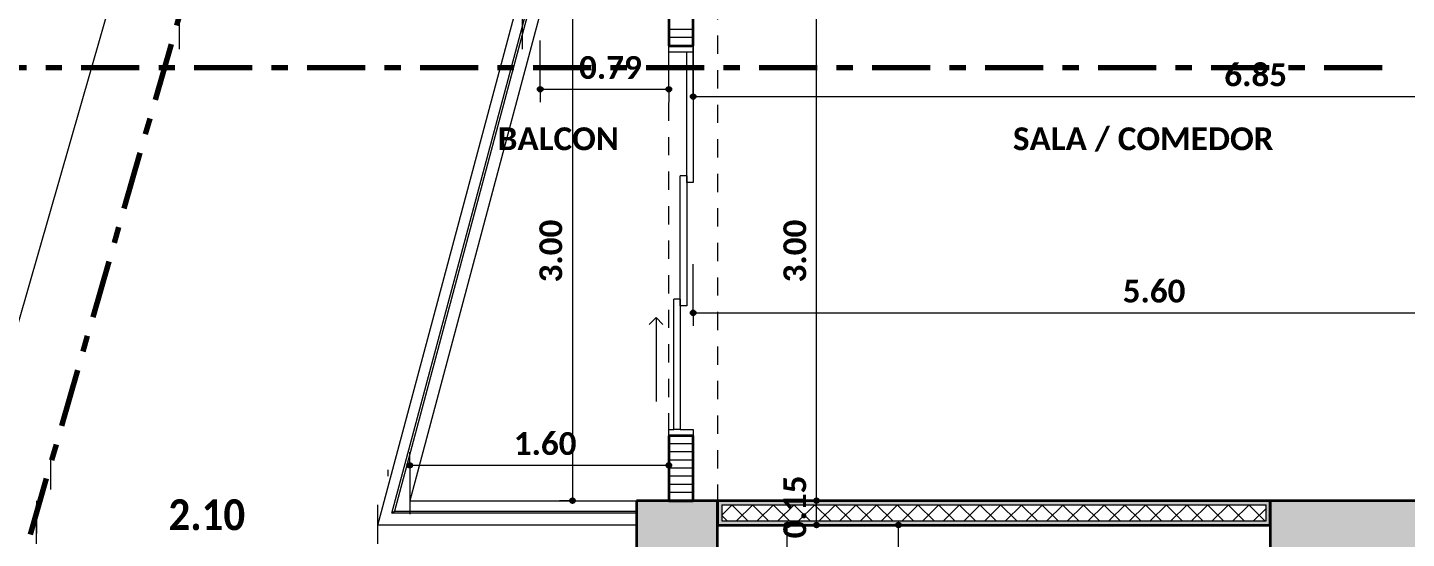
# Model space of a CAD drawing. Header units: metres. Extents: x -144 to 1000, y -717 to 29.
# Drawn here: x 686.14 to 694.62, y -557.51 to -554.36 of the extents above; entities that cross this region are included whole.
import ezdxf

# ---------------------------------------------------------------- set-up
doc = ezdxf.new("R2010")
doc.units = ezdxf.units.M
doc.linetypes.add('basculante modificado', pattern=[0.18, 0.1125, -0.0675])
doc.linetypes.add('Dash Dot 3_16_', pattern=[0.595313, 0.357187, -0.119063, 0, -0.119063])
doc.layers.get('0').update_dxf_attribs({"color": 1})
for name, color, linetype, lineweight in [('A-ANNO-DIMS', 1, 'Continuous', 9), ('A-DETL', 1, 'Continuous', 9), ('A-DOOR', 1, 'Continuous', 9), ('A-DOOR-FRAM', 1, 'Continuous', 9), ('A-FLOR-HRAL', 1, 'Continuous', 9), ('A-WALL', 4, 'Continuous', 9), ('G-ANNO-SYMB', 1, 'Continuous', 9), ('G-ANNO-TEXT', 2, 'Continuous', 9), ('S-COLS', 7, 'Continuous', 9)]:
    doc.layers.add(name, color=color, linetype=linetype, lineweight=lineweight)
doc.layers.add('A-WALL-PATT', color=7, linetype='Continuous', lineweight=35, true_color=0x9c9c9c)
doc.styles.add('Calibri_B', font='calibrib.ttf', dxfattribs={"height": 0.165})
doc.styles.add('Calibri_B_4', font='calibrib.ttf', dxfattribs={"height": 0.1125})
doc.styles.add('Calibri_B_6', font='calibrib.ttf', dxfattribs={"width": 0.9})

# ---------------------------------------------------------------- blocks, each defined once
blk = doc.blocks.new('S')
at = {"layer": 'A-ANNO-DIMS', "lineweight": 25}
h = blk.add_hatch(color=256, dxfattribs=at)
edge = h.paths.add_edge_path()
edge.add_arc((678.5576, -493.9663), 0.015, 0, 360)
h = blk.add_hatch(color=256, dxfattribs=at)
edge = h.paths.add_edge_path()
edge.add_arc((679.3492, -493.9663), 0.015, 0, 360)
h = blk.add_hatch(color=256, dxfattribs=at)
edge = h.paths.add_edge_path()
edge.add_arc((679.4992, -494.0113), 0.015, 0, 360)
h = blk.add_hatch(color=256, dxfattribs=at)
edge = h.paths.add_edge_path()
edge.add_arc((679.4992, -495.3421), 0.015, 0, 360)
h = blk.add_hatch(color=256, dxfattribs=at)
edge = h.paths.add_edge_path()
edge.add_arc((677.7541, -496.28), 0.015, 0, 360)
h = blk.add_hatch(color=256, dxfattribs=at)
edge = h.paths.add_edge_path()
edge.add_arc((679.3492, -496.28), 0.015, 0, 360)
h = blk.add_hatch(color=256, dxfattribs=at)
edge = h.paths.add_edge_path()
edge.add_arc((678.7564, -496.4975), 0.015, 0, 360)
h = blk.add_hatch(color=256, dxfattribs=at)
edge = h.paths.add_edge_path()
edge.add_arc((680.2581, -496.4975), 0.015, 0, 360)
h = blk.add_hatch(color=256, dxfattribs=at)
edge = h.paths.add_edge_path()
edge.add_arc((680.2581, -496.4975), 0.015, 0, 360)
h = blk.add_hatch(color=256, dxfattribs=at)
edge = h.paths.add_edge_path()
edge.add_arc((680.0781, -496.6475), 0.015, 0, 360)
h = blk.add_hatch(color=256, dxfattribs=at)
edge = h.paths.add_edge_path()
edge.add_arc((680.2581, -496.6475), 0.015, 0, 360)
h = blk.add_hatch(color=256, dxfattribs=at)
edge = h.paths.add_edge_path()
edge.add_arc((680.7621, -496.6475), 0.015, 0, 360)
at = {"layer": 'A-WALL-PATT', "lineweight": 5, "true_color": 0x747474}
blk.add_hatch(color=8, dxfattribs=at).paths.add_polyline_path([(682.4934, -496.5225), (683.0492, -496.5225), (683.0486, -496.4975), (679.6495, -496.4986), (679.6495, -496.5225), (680.4553, -496.5225)])
at = {"layer": 'A-WALL-PATT', "true_color": 0x747474}
blk.add_hatch(color=8, dxfattribs=at).paths.add_polyline_path([(682.4934, -496.6475), (683.0492, -496.6473), (683.0492, -496.5225), (683.0244, -496.5225), (683.0244, -496.6225), (679.6745, -496.6225), (679.6745, -496.5225), (679.6495, -496.5227), (679.6495, -496.6475), (680.4553, -496.6475)])
at = {"layer": 'S-COLS', "true_color": 0x5b5b5b}
h = blk.add_hatch(color=251, dxfattribs=at)
h.paths.add_polyline_path([(697.4492, -507.3486), (697.4492, -506.4486), (696.9492, -506.4486), (696.9492, -507.3486), (697.3584, -507.3486)])
h.paths.add_polyline_path([(679.2055, -507.3486), (679.6494, -507.3486), (679.6494, -506.4486), (679.1494, -506.4486), (679.1494, -507.3486)])
h.paths.add_polyline_path([(687.3494, -507.3485), (687.3494, -506.4485), (686.8494, -506.4485), (686.8494, -507.3485)])
h.paths.add_polyline_path([(693.5604, -499.6485), (693.6495, -499.6485), (693.6495, -496.4985), (693.1495, -496.4985), (693.1495, -499.6485)])
h.paths.add_polyline_path([(683.4709, -499.6485), (685.0494, -499.6485), (685.049, -499.1486), (683.3492, -499.1486), (683.3492, -496.9986), (685.0495, -496.9986), (685.049, -496.4986), (683.0492, -496.4986), (683.0492, -499.6485), (683.1162, -499.6485)])
h.paths.add_polyline_path([(697.4495, -499.6485), (697.4495, -498.9486), (697.0495, -498.9486), (697.0495, -499.6485)])
h.paths.add_polyline_path([(679.4363, -499.6485), (679.6494, -499.6485), (679.6494, -498.9486), (679.1494, -498.9486), (679.1494, -499.6485), (679.4221, -499.6485)])
h.paths.add_polyline_path([(687.3494, -499.6485), (687.3494, -498.7485), (686.8494, -498.7485), (686.8494, -499.6485)])
h.paths.add_polyline_path([(687.3495, -497.3986), (687.3495, -496.4986), (686.8495, -496.4986), (686.8495, -497.3986)])
h.paths.add_polyline_path([(679.6492, -497.1986), (679.6492, -496.4975), (679.1492, -496.4986), (679.1492, -497.1986), (679.4242, -497.1986)])
h.paths.add_polyline_path([(697.2251, -497.1986), (697.4495, -497.1986), (697.4495, -496.4975), (697.0495, -496.4975), (697.0495, -497.1986)])
h.paths.add_polyline_path([(686.9244, -488.4986), (687.3494, -488.4986), (687.3494, -487.5986), (686.8494, -487.5986), (686.8494, -488.4986)])
h.paths.add_polyline_path([(697.2091, -488.4986), (697.4494, -488.4986), (697.4494, -487.5986), (696.9494, -487.5986), (696.9494, -488.4986)])
h.paths.add_polyline_path([(680.0745, -487.8986), (680.2494, -487.8986), (680.2494, -487.3986), (679.3494, -487.3986), (679.3494, -487.8986), (679.8744, -487.8986)])
at = {"layer": 'A-ANNO-DIMS', "color": 5, "true_color": 0x0000ff}
for p, q in [((670.9729, -510.6195), (677.9537, -486.3277)), ((676.3355, -493.4795), (676.3355, -493.7195)), ((678.4464, -493.4795), (678.4464, -493.7195)), ((675.4584, -496.7622), (675.4584, -496.5222)), ((677.5586, -496.7622), (677.5586, -496.5222))]:
    blk.add_line(p, q, dxfattribs=at)
at = {"layer": 'A-ANNO-DIMS'}
for p, q in [((678.7564, -493.4986), (678.7564, -496.4975)), ((680.2581, -496.4975), (680.2581, -493.4986)), ((678.5576, -493.9663), (678.5576, -493.6663)), ((679.3492, -493.9663), (679.3492, -493.6663)), ((679.4992, -494.0113), (679.4992, -493.7113)), ((678.5576, -493.9663), (679.3492, -493.9663)), ((678.5576, -493.9663), (678.5576, -494.0463)), ((679.3492, -493.9663), (679.3492, -494.0463)), ((679.4992, -494.0113), (686.3494, -494.0113)), ((679.4992, -494.0113), (679.4992, -494.0913)), ((679.4992, -495.3421), (679.4992, -495.0421)), ((679.4992, -495.3421), (685.099, -495.3421)), ((679.4992, -495.3421), (679.4992, -495.4221)), ((679.3492, -496.28), (679.3492, -495.98)), ((677.7541, -496.28), (677.7541, -496.2)), ((677.7541, -496.28), (679.3492, -496.28)), ((677.7541, -496.28), (677.7541, -496.58)), ((679.3492, -496.28), (679.3492, -496.36)), ((678.7564, -496.4975), (678.6764, -496.4975)), ((678.7564, -496.4975), (679.0564, -496.4975)), ((680.2581, -496.4975), (679.9581, -496.4975)), ((680.2581, -496.4975), (679.9581, -496.4975)), ((680.2581, -496.6475), (680.2581, -496.4975)), ((680.2581, -496.4975), (680.3381, -496.4975)), ((680.2581, -496.4975), (680.3381, -496.4975)), ((680.0781, -496.6475), (679.7781, -496.6475)), ((680.2581, -496.6475), (679.9581, -496.6475)), ((680.0781, -499.4985), (680.0781, -496.6475)), ((680.0781, -496.6475), (680.1581, -496.6475)), ((680.2581, -496.6475), (680.3381, -496.6475)), ((680.7621, -496.6475), (680.4621, -496.6475)), ((680.7621, -500.1485), (680.7621, -496.6475)), ((680.7621, -496.6475), (680.8421, -496.6475))]:
    blk.add_line(p, q, dxfattribs=at)
at = {"layer": 'A-ANNO-DIMS', "lineweight": 25}
for centre in [(678.5576, -493.9663), (679.3492, -493.9663), (679.4992, -494.0113), (679.4992, -495.3421), (677.7541, -496.28), (679.3492, -496.28), (678.7564, -496.4975), (680.2581, -496.4975), (680.2581, -496.4975), (680.0781, -496.6475), (680.2581, -496.6475), (680.7621, -496.6475)]:
    blk.add_circle(centre, 0.015, dxfattribs=at)
at = {"layer": 'A-DETL', "color": 7, "linetype": 'Dash Dot 3_16_', "lineweight": 70}
blk.add_line((671.3882, -510.7389), (678.3691, -486.447), dxfattribs=at)
at = {"layer": 'A-DETL', "color": 7, "linetype": 'basculante modificado'}
for p, q in [((679.3494, -496.4975), (679.3494, -487.8986)), ((679.6494, -487.8986), (679.6494, -496.4986)), ((679.6494, -496.4986), (683.0494, -496.4986))]:
    blk.add_line(p, q, dxfattribs=at)
at = {"layer": 'A-DETL', "color": 253, "true_color": 0xb6b6b6}
for p, q in [((675.5434, -496.2286), (675.5434, -496.4286)), ((677.621, -496.3475), (677.621, -496.3075)), ((675.4584, -496.4986), (675.4584, -496.6986))]:
    blk.add_line(p, q, dxfattribs=at)
at = {"layer": 'A-DOOR'}
for q in [(679.2281, -495.4132), (679.313, -495.4132), (679.2706, -495.8875)]:
    blk.add_line((679.2706, -495.3708), q, dxfattribs=at)
at = {"layer": 'A-DOOR-FRAM'}
for p, q in [((679.3492, -493.7386), (679.3492, -493.6986)), ((679.4992, -493.6986), (679.4992, -493.7386)), ((679.4592, -493.7386), (679.3492, -493.7386)), ((679.3492, -496.0586), (679.3792, -496.0586)), ((679.3492, -496.0986), (679.3492, -496.0586)), ((679.4192, -496.0586), (679.4992, -496.0586)), ((679.4992, -496.0586), (679.4992, -496.0986))]:
    blk.add_line(p, q, dxfattribs=at)
at = {"layer": 'A-DOOR-FRAM', "lineweight": 5}
for p, q in [((679.4592, -494.5394), (679.4592, -493.7386)), ((679.4992, -493.7386), (679.4592, -493.7386)), ((679.4992, -493.7386), (679.4992, -494.5394)), ((679.4192, -495.2994), (679.4192, -494.4986)), ((679.4592, -494.4986), (679.4192, -494.4986)), ((679.4592, -494.4986), (679.4592, -495.2994)), ((679.4992, -494.5394), (679.4592, -494.5394)), ((679.3792, -496.0586), (679.3792, -495.2577)), ((679.4192, -495.2577), (679.3792, -495.2577)), ((679.4192, -495.2577), (679.4192, -496.0586)), ((679.4592, -495.2994), (679.4192, -495.2994)), ((679.4192, -496.0586), (679.3792, -496.0586))]:
    blk.add_line(p, q, dxfattribs=at)
at = {"layer": 'A-FLOR-HRAL'}
for p, q in [((677.6449, -496.5735), (678.4986, -493.3876)), ((678.5078, -493.3996), (677.6605, -496.5615)), ((677.6449, -496.5735), (677.6605, -496.5615)), ((679.1492, -496.5735), (677.6449, -496.5735)), ((677.6605, -496.5615), (679.1492, -496.5615))]:
    blk.add_line(p, q, dxfattribs=at)
at = {"layer": 'A-WALL'}
for p, q in [((677.5586, -496.6475), (678.4425, -493.3486)), ((678.5576, -493.4986), (677.7541, -496.4975)), ((677.7541, -496.4975), (679.1492, -496.4975)), ((679.6745, -496.5225), (683.0244, -496.5225)), ((679.6745, -496.5225), (679.6745, -496.6225)), ((683.0244, -496.6225), (683.0244, -496.5225)), ((679.1492, -496.6475), (677.5586, -496.6475)), ((679.6745, -496.6225), (683.0244, -496.6225))]:
    blk.add_line(p, q, dxfattribs=at)
at = {"layer": 'A-WALL', "lineweight": 35}
for p, q in [((679.3492, -493.4986), (679.3492, -493.6986)), ((679.4992, -493.6986), (679.4992, -493.4986)), ((679.3492, -493.6986), (679.4992, -493.6986)), ((679.3492, -496.0986), (679.3492, -496.4975)), ((679.4992, -496.0986), (679.3492, -496.0986)), ((679.4992, -496.4975), (679.4992, -496.0986)), ((679.3492, -496.4975), (679.4992, -496.4975)), ((683.0494, -496.4975), (679.6495, -496.4975)), ((679.6495, -496.4975), (679.6495, -496.6475)), ((683.0494, -496.6475), (683.0494, -496.4975)), ((679.6495, -496.6475), (683.0494, -496.6475))]:
    blk.add_line(p, q, dxfattribs=at)
at = {"layer": 'A-WALL-PATT', "color": 8, "lineweight": 5, "true_color": 0x727272}
for p, q in [((679.4992, -493.5976), (679.3492, -493.5976)), ((679.4992, -493.6476), (679.3492, -493.6476)), ((679.4992, -493.6976), (679.3492, -493.6976)), ((679.4992, -496.1476), (679.3492, -496.1476)), ((679.4992, -496.1976), (679.3492, -496.1976)), ((679.4992, -496.2476), (679.3492, -496.2476)), ((679.4992, -496.2976), (679.3492, -496.2976)), ((679.4992, -496.3476), (679.3492, -496.3476)), ((679.4992, -496.3976), (679.3492, -496.3976)), ((679.4992, -496.4476), (679.3492, -496.4476))]:
    blk.add_line(p, q, dxfattribs=at)
at = {"layer": 'A-WALL-PATT', "color": 1, "lineweight": 5, "true_color": 0xff0000}
for p, q in [((679.6745, -496.5867), (679.7387, -496.5225)), ((679.7088, -496.6225), (679.6745, -496.5881)), ((679.8361, -496.6225), (679.7361, -496.5225)), ((679.766, -496.6225), (679.866, -496.5225)), ((679.9634, -496.6225), (679.8634, -496.5225)), ((679.8932, -496.6225), (679.9932, -496.5225)), ((680.0907, -496.6225), (679.9907, -496.5225)), ((680.0205, -496.6225), (680.1205, -496.5225)), ((680.218, -496.6225), (680.118, -496.5225)), ((680.1478, -496.6225), (680.2478, -496.5225)), ((680.3452, -496.6225), (680.2452, -496.5225)), ((680.2751, -496.6225), (680.3751, -496.5225)), ((680.4725, -496.6225), (680.3725, -496.5225)), ((680.4024, -496.6225), (680.5024, -496.5225)), ((680.5998, -496.6225), (680.4998, -496.5225)), ((680.5296, -496.6225), (680.6296, -496.5225)), ((680.7271, -496.6225), (680.6271, -496.5225)), ((680.6569, -496.6225), (680.7569, -496.5225)), ((680.8544, -496.6225), (680.7544, -496.5225)), ((680.7842, -496.6225), (680.8842, -496.5225)), ((680.9816, -496.6225), (680.8816, -496.5225)), ((680.9115, -496.6225), (681.0115, -496.5225)), ((681.1089, -496.6225), (681.0089, -496.5225)), ((681.0388, -496.6225), (681.1388, -496.5225)), ((681.2362, -496.6225), (681.1362, -496.5225)), ((681.166, -496.6225), (681.266, -496.5225)), ((681.3635, -496.6225), (681.2635, -496.5225)), ((681.2933, -496.6225), (681.3933, -496.5225)), ((681.4908, -496.6225), (681.3908, -496.5225)), ((681.4206, -496.6225), (681.5206, -496.5225)), ((681.618, -496.6225), (681.518, -496.5225)), ((681.5479, -496.6225), (681.6479, -496.5225)), ((681.7453, -496.6225), (681.6453, -496.5225)), ((681.6751, -496.6225), (681.7751, -496.5225)), ((681.8726, -496.6225), (681.7726, -496.5225)), ((681.8024, -496.6225), (681.9024, -496.5225)), ((681.9999, -496.6225), (681.8999, -496.5225)), ((681.9297, -496.6225), (682.0297, -496.5225)), ((682.1271, -496.6225), (682.0271, -496.5225)), ((682.057, -496.6225), (682.157, -496.5225)), ((682.2544, -496.6225), (682.1544, -496.5225)), ((682.1843, -496.6225), (682.2843, -496.5225)), ((682.3817, -496.6225), (682.2817, -496.5225)), ((682.3115, -496.6225), (682.4115, -496.5225)), ((682.509, -496.6225), (682.409, -496.5225)), ((682.4388, -496.6225), (682.5388, -496.5225)), ((682.6363, -496.6225), (682.5363, -496.5225)), ((682.5661, -496.6225), (682.6661, -496.5225)), ((682.7635, -496.6225), (682.6635, -496.5225)), ((682.6934, -496.6225), (682.7934, -496.5225)), ((682.8908, -496.6225), (682.7908, -496.5225)), ((682.8207, -496.6225), (682.9207, -496.5225)), ((683.0181, -496.6225), (682.9181, -496.5225)), ((682.9479, -496.6225), (683.0244, -496.5461))]:
    blk.add_line(p, q, dxfattribs=at)
at = {"layer": 'G-ANNO-SYMB', "linetype": 'Dash Dot 3_16_', "lineweight": 70}
blk.add_line((675.0378, -493.8329), (683.7975, -493.8329), dxfattribs=at)
at = {"layer": 'S-COLS', "lineweight": 35}
for p, q in [((679.6492, -496.4975), (679.1492, -496.4975)), ((679.1492, -496.4975), (679.1492, -497.1986)), ((679.6492, -497.1986), (679.6492, -496.4975)), ((685.0495, -496.4986), (683.0492, -496.4986)), ((683.0492, -496.4986), (683.0492, -499.6485))]:
    blk.add_line(p, q, dxfattribs=at)
at = {"layer": 'A-ANNO-DIMS', "char_height": 0.14, "width": 0.376134, "attachment_point": 1, "line_spacing_factor": 1.158048, "style": 'Calibri_B_4'}
for s, insert in [('0.79', (678.7967, -493.7623)), ('6.85', (682.7676, -493.8073)), ('5.60', (682.1424, -495.1381)), ('1.60', (678.3949, -496.076))]:
    blk.add_mtext(s, dxfattribs=dict(at, insert=insert))
at = {"layer": 'A-ANNO-DIMS', "char_height": 0.14, "width": 0.376134, "attachment_point": 1, "rotation": 90, "line_spacing_factor": 1.158048, "style": 'Calibri_B_4'}
for s, insert in [('3.00', (678.5524, -495.1547)), ('3.00', (680.0541, -495.1547)), ('0.15', (680.0541, -496.7292))]:
    blk.add_mtext(s, dxfattribs=dict(at, insert=insert))
at = {"layer": 'A-ANNO-DIMS', "color": 5, "true_color": 0x0000ff, "insert": (676.2701, -496.4889), "char_height": 0.19, "width": 0.572076, "attachment_point": 1, "line_spacing_factor": 1.158048, "style": 'Calibri_B_6'}
blk.add_mtext('2.10', dxfattribs=at)
at = {"layer": 'G-ANNO-TEXT', "style": 'Calibri_B'}
for s, p in [('BALCON', (678.2961, -494.3409)), ('SALA / COMEDOR', (681.4669, -494.3409))]:
    blk.add_text(s, height=0.14, dxfattribs=at).set_placement(p)

msp = doc.modelspace()

# ---------------------------------------------------------------- block references
at = {"color": 3}
msp.add_blockref('S', (10.7329, -60.7772), dxfattribs=at)

doc.saveas('drawing.dxf')
